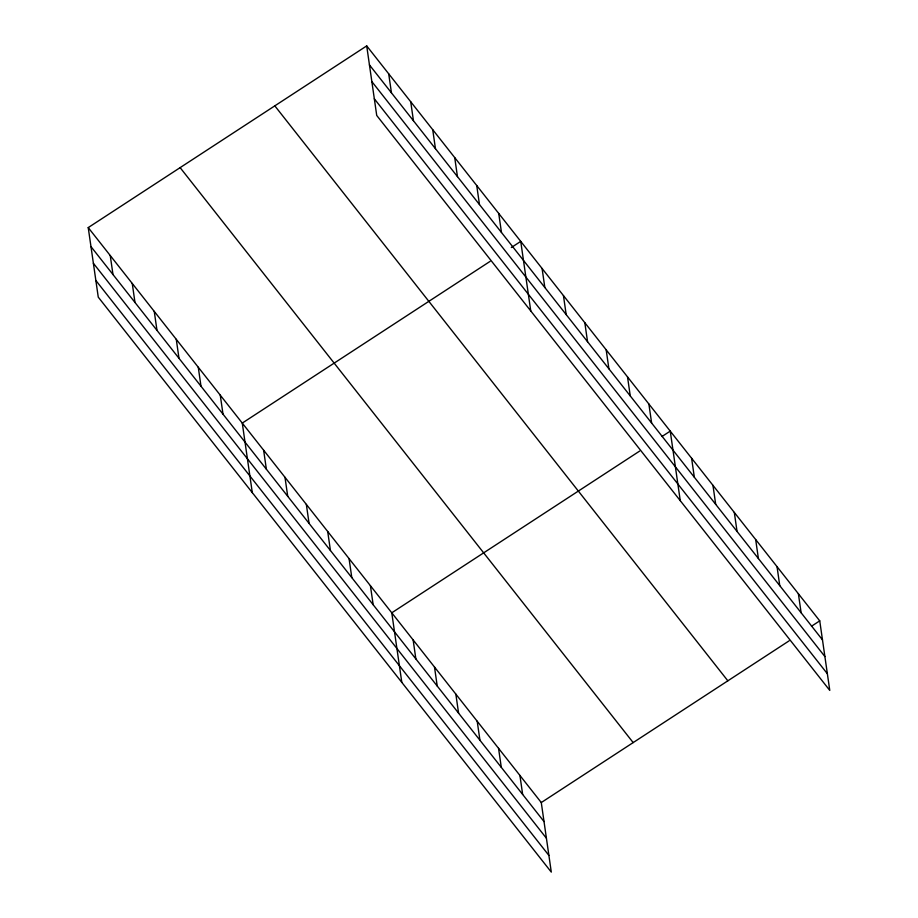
<?xml version="1.0" encoding="UTF-8"?>
<svg xmlns="http://www.w3.org/2000/svg" width="918" height="918" viewBox="0 0 918 918"><rect width="100%" height="100%" fill="white"/><g stroke="black" fill="none" stroke-linecap="round" stroke-linejoin="round"><path stroke-width="1.38" d="M88.231 227.595L541.276 802.55L551.293 872.1L98.26 297.145L88.231 227.595L366.707 45.9L819.74 620.855L829.769 690.405L376.724 115.45L366.707 45.9M490.109 261.366L242.272 423.083L252.289 492.633M511.315 247.539L520.736 241.388L530.753 310.938M639.605 451.105L391.768 612.811L401.797 682.361M661.993 436.498L670.243 431.116L680.261 500.666M541.276 802.55L789.113 640.844M811.489 626.237L819.74 620.855M369.438 64.914L822.482 639.869M371.847 81.587L824.88 656.542M374.326 98.777L827.359 673.732M274.815 105.857L727.848 680.812M180.135 167.638L633.168 742.593M90.974 246.609L544.018 821.564M93.384 263.294L546.417 838.237M95.851 280.472L548.895 855.427M798.385 593.751L801.127 612.765M777.03 566.647L779.761 585.661M755.663 539.543L758.406 558.557M734.308 512.428L737.051 531.453M712.953 485.324L715.696 504.349M691.598 458.22L694.341 477.234M648.877 404.012L651.619 423.026M627.522 376.908L630.264 395.922M606.167 349.804L608.909 368.818M584.812 322.7L587.554 341.714M563.445 295.596L566.188 314.61M542.09 268.492L544.833 287.506M498.726 213.458L501.469 232.472M476.729 185.528L479.471 204.542M454.72 157.609L457.462 176.623M432.722 129.679L435.453 148.693M519.921 775.446L522.652 794.46M410.713 101.749L413.456 120.763M498.554 748.342L501.297 767.356M388.704 73.83L391.447 92.844M477.199 721.238L479.942 740.252M455.844 694.134L458.587 713.148M434.489 667.019L437.232 686.044M413.134 639.915L415.865 658.94M370.413 585.707L373.156 604.721M349.058 558.603L351.801 577.617M327.703 531.499L330.434 550.513M306.337 504.395L309.079 523.409M284.982 477.291L287.724 496.305M263.627 450.187L266.369 469.201M220.263 395.153L223.005 414.167M198.265 367.223L200.996 386.249M176.256 339.304L178.999 358.318M154.247 311.374L156.989 330.388M132.249 283.444L134.98 302.47M110.24 255.525L112.983 274.539"/></g></svg>
